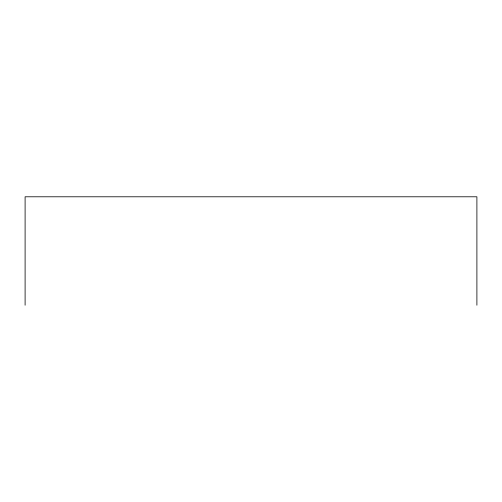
<?xml version="1.0" encoding="UTF-8"?>
<svg xmlns="http://www.w3.org/2000/svg" width="502" height="502" viewBox="0 0 502 502"><rect width="100%" height="100%" fill="white"/><g stroke="black" fill="none" stroke-linecap="round" stroke-linejoin="round"><path stroke-width="0.75" d="M476.9 305.21L476.9 196.79L25.1 196.79L25.1 305.21"/></g></svg>
